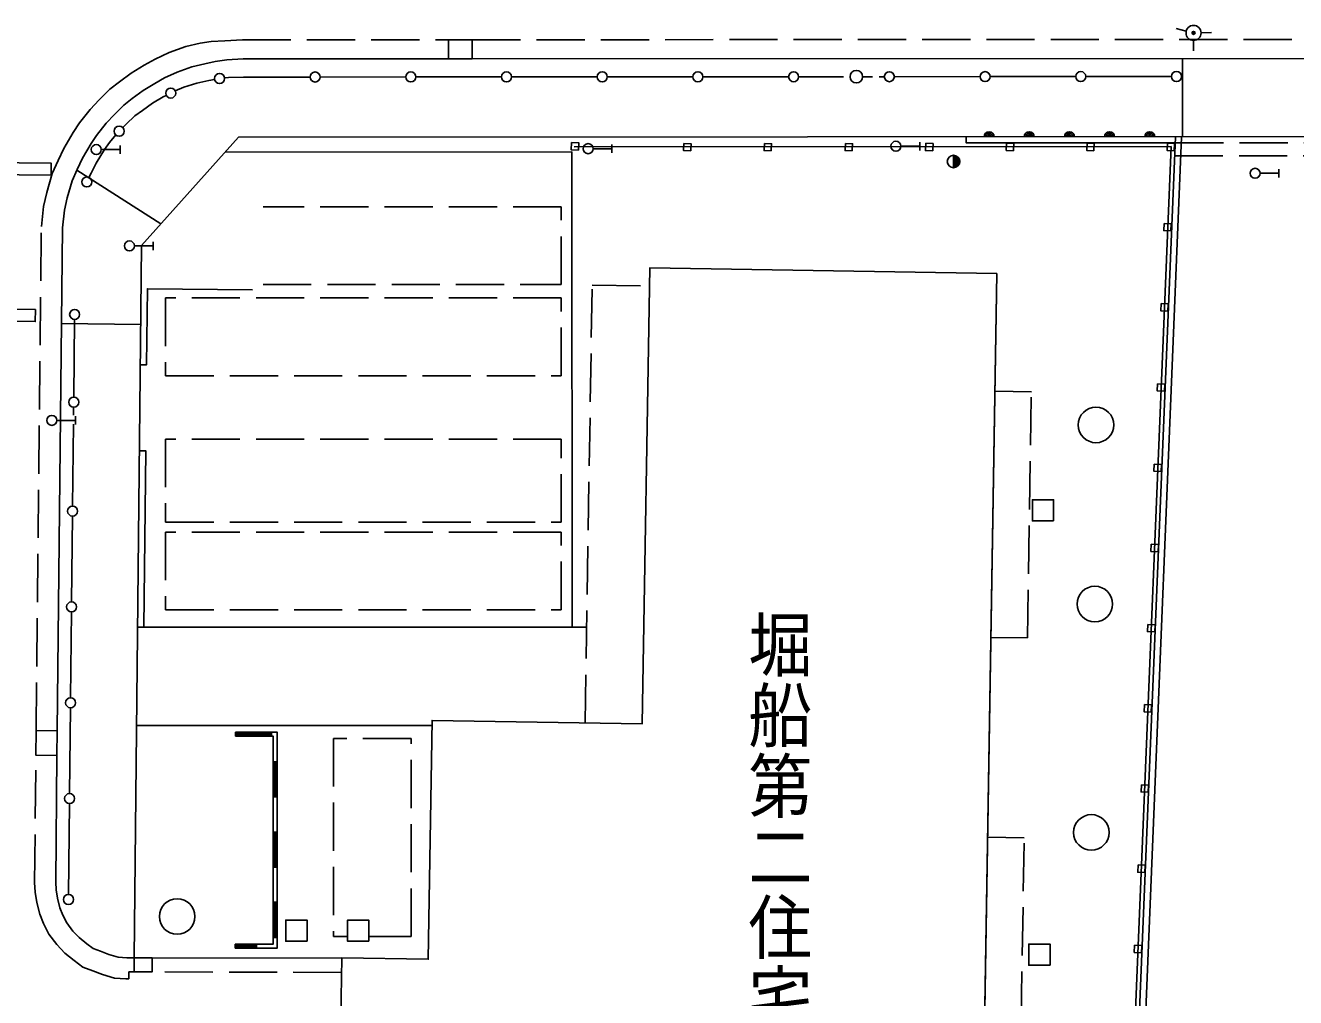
# Model space of a CAD drawing. Units: millimetres, scale not verified. Extents: x -122103 to 97281, y -76501 to 76841.
# Drawn here: x -2496 to 29125, y 8171 to 32386 of the extents above; entities that cross this region are included whole.
import ezdxf
from ezdxf.enums import TextEntityAlignment as Align

# ---------------------------------------------------------------- set-up
doc = ezdxf.new("R2010")
doc.units = ezdxf.units.MM
doc.header["$LTSCALE"] = 400
doc.linetypes.add('DASHED3', pattern=[4, 3, -1])
doc.layers.add('0-F', color=7, linetype='Continuous')
doc.styles.add('@ＭＳ ゴシック', font='')
doc.styles.get('@ＭＳ ゴシック').set_extended_font_data('@MS Gothic')

msp = doc.modelspace()

# ---------------------------------------------------------------- linework, layer by layer
at = {"layer": '0-F'}
for p, q in [((26403.1, 32245.8), (26148.9, 32311.6)), ((26403.1, 32245.8), (26148.9, 32311.6)), ((26584.6, 32011.4), (26584.6, 31748.9)), ((26584.6, 32011.4), (26584.6, 31748.9)), ((26772.1, 32201.9), (27034.5, 32206.1)), ((26772.1, 32201.9), (27034.5, 32206.1)), ((8628.4, 31552.9), (38085.1, 31568.9)), ((26307.9, 29612.5), (26306.9, 31562.5)), ((26307.9, 29612.5), (26306.9, 31562.5)), ((4840.7, 31100.9), (6973.3, 31102)), ((7223.3, 31102.2), (9356, 31103.3)), ((9606, 31103.5), (11738.6, 31104.6)), ((9606, 31103.5), (11738.6, 31104.6)), ((11988.6, 31104.8), (14121.2, 31105.9)), ((11988.6, 31104.8), (14121.2, 31105.9)), ((14371.2, 31106), (16503.8, 31107.2)), ((14371.2, 31106), (16503.8, 31107.2)), ((16753.8, 31107.3), (17870.7, 31107.9)), ((16753.8, 31107.3), (17870.7, 31107.9)), ((18595.4, 31108.6), (18345.4, 31108.6)), ((18595.4, 31108.6), (18345.4, 31108.6)), ((18759.7, 31108.4), (18886.5, 31108.5)), ((18759.7, 31108.4), (18886.5, 31108.5)), ((19136.5, 31108.6), (21269.1, 31109.8)), ((19136.5, 31108.6), (21269.1, 31109.8)), ((21519.1, 31109.9), (23651.7, 31111.1)), ((21519.1, 31109.9), (23651.7, 31111.1)), ((23901.7, 31111.2), (26034.4, 31112.4)), ((23901.7, 31111.2), (26034.4, 31112.4)), ((12106.7, 29214.2), (12106.7, 29417.3)), ((12106.7, 29214.2), (12106.7, 29417.3)), ((19769.4, 29273.9), (19769.4, 29477.1)), ((19769.4, 29273.9), (19769.4, 29477.1)), ((26136.8, 29612.4), (24555.6, -8857.9)), ((26286.7, 29606.3), (24713.7, -8662.9)), ((-137.8, 29292.4), (-606.6, 29292.4)), ((-137.8, 29292.4), (-606.6, 29292.4)), ((-137.8, 29190.8), (-137.8, 29394)), ((-137.8, 29190.8), (-137.8, 29394)), ((11115.9, 17396.4), (11109.5, 29236.4)), ((11169.1, 29362.9), (26026.8, 29370.9)), ((12106.7, 29315.7), (11638, 29315.7)), ((12106.7, 29315.7), (11638, 29315.7)), ((19769.4, 29375.5), (19300.6, 29375.5)), ((19769.4, 29375.5), (19300.6, 29375.5)), ((20610.1, 29153.3), (20610.1, 28840.8)), ((20610.1, 29153.3), (20610.1, 28840.8)), ((20642.6, 29149.9), (20642.6, 28844.2)), ((20642.6, 29149.9), (20642.6, 28844.2)), ((20675.1, 29139.1), (20675.1, 28855)), ((20675.1, 29139.1), (20675.1, 28855)), ((20707.6, 29119.1), (20707.6, 28875)), ((20707.6, 29119.1), (20707.6, 28875)), ((26026.8, 29370.9), (24442.7, -9170.1)), ((-1856.1, 28652.3), (-1852.9, 28952.3)), ((877.4, 27443), (-1214.4, 28782.7)), ((20740.1, 29083.7), (20740.1, 28910.4)), ((20740.1, 29083.7), (20740.1, 28910.4)), ((28711, 28600.6), (28711, 28803.7)), ((28711, 28600.6), (28711, 28803.7)), ((28711, 28702.2), (28242.3, 28702.2)), ((28711, 28702.2), (28242.3, 28702.2)), ((687.7, 26893.6), (218.9, 26893.6)), ((687.7, 26893.6), (218.9, 26893.6)), ((687.7, 26792), (687.7, 26995.1)), ((687.7, 26792), (687.7, 26995.1)), ((21035.5, -14050.9), (21684.7, 26206.8)), ((-2251.9, 25009.7), (-2248.7, 25309.7)), ((-1292.3, 23126.3), (-1272.1, 25063)), ((-1292.3, 23126.3), (-1272.1, 25063)), ((376.7, 24940.4), (-1598.2, 24960.9)), ((376.7, 24940.4), (-1598.2, 24960.9)), ((521.9, 23932.1), (366.2, 23933.7)), ((-1296.9, 22676.4), (-1294.9, 22876.3)), ((-1296.9, 22676.4), (-1294.9, 22876.3)), ((-1245.6, 22549), (-1714.3, 22549)), ((-1245.6, 22549), (-1714.3, 22549)), ((-1320.5, 20413.9), (-1299.2, 22456)), ((-1320.5, 20413.9), (-1299.2, 22456)), ((-1245.6, 22447.4), (-1245.6, 22650.5)), ((-1245.6, 22447.4), (-1245.6, 22650.5)), ((344, 21793.2), (499.7, 21791.6)), ((-1345.3, 18026.8), (-1323.1, 20163.9)), ((-1345.3, 18026.8), (-1323.1, 20163.9)), ((-1370.1, 15639.8), (-1347.9, 17776.8)), ((-1370.1, 15639.8), (-1347.9, 17776.8)), ((11475.3, 17396.4), (298.2, 17396.7)), ((11475.3, 17396.4), (298.2, 17396.7)), ((-1394.9, 13252.7), (-1372.7, 15389.8)), ((-1394.9, 13252.7), (-1372.7, 15389.8)), ((7627.3, 14946.5), (272.8, 14946.7)), ((7627.3, 14946.5), (272.8, 14946.7)), ((2736.1, 14681.1), (2736.1, 14781.1)), ((2736.1, 14681.1), (2736.1, 14781.1)), ((3773.4, 14781.1), (2736.1, 14781.1)), ((3673.4, 14681.1), (2736.1, 14681.1)), ((2758.5, 14781.1), (2758.5, 14681.1)), ((2758.5, 14781.1), (2758.5, 14681.1)), ((3633.5, 14748.6), (2758.5, 14748.6)), ((3633.5, 14748.6), (2758.5, 14748.6)), ((2758.5, 14713.6), (3633.5, 14713.6)), ((2758.5, 14713.6), (3633.5, 14713.6)), ((3633.5, 14681.1), (3633.5, 14781.1)), ((3633.5, 14681.1), (3633.5, 14781.1)), ((3773.4, 14046), (3673.4, 14046)), ((3773.4, 14046), (3673.4, 14046)), ((3705.9, 14046), (3705.9, 13171)), ((3705.9, 14046), (3705.9, 13171)), ((3740.9, 13171), (3740.9, 14046)), ((3740.9, 13171), (3740.9, 14046)), ((-1421.1, 10740.7), (-1397.5, 13002.7)), ((-1421.1, 10740.7), (-1397.5, 13002.7)), ((3673.4, 13171), (3773.4, 13171)), ((3673.4, 13171), (3773.4, 13171)), ((3773.4, 12296), (3673.4, 12296)), ((3773.4, 12296), (3673.4, 12296)), ((3705.9, 12296), (3705.8, 11421)), ((3705.9, 12296), (3705.8, 11421)), ((3740.8, 11421), (3740.9, 12296)), ((3740.8, 11421), (3740.9, 12296)), ((3673.3, 11421), (3773.3, 11421)), ((3673.3, 11421), (3773.3, 11421)), ((3773.3, 10546), (3673.3, 10546)), ((3773.3, 10546), (3673.3, 10546)), ((3705.8, 10546), (3705.8, 9671)), ((3705.8, 10546), (3705.8, 9671)), ((3740.8, 9671), (3740.8, 10546)), ((3740.8, 9671), (3740.8, 10546)), ((2726.2, 9405.7), (2726.2, 9505.7)), ((2726.2, 9405.7), (2726.2, 9505.7)), ((2726.2, 9505.7), (3673.3, 9505.6)), ((3259.2, 9405.6), (3259.2, 9505.6)), ((3259.2, 9405.6), (3259.2, 9505.6)), ((3673.3, 9671), (3773.3, 9671)), ((3673.3, 9671), (3773.3, 9671)), ((3259.2, 9473.2), (2726.2, 9473.2)), ((3259.2, 9473.2), (2726.2, 9473.2)), ((2726.2, 9438.2), (3259.2, 9438.1)), ((2726.2, 9438.2), (3259.2, 9438.1)), ((2726.2, 9405.7), (3773.3, 9405.6)), ((5378.9, 9150), (657.9, 9160.5)), ((81.2, 8811.8), (81.1, 8636.8)), ((81.2, 8811.8), (81.1, 8636.8))]:
    msp.add_line(p, q, dxfattribs=at)
at = {"layer": '0-F', "linetype": 'DASHED3'}
for p, q in [((8628.2, 32027.9), (38084.8, 32043.9)), ((26130.6, 29462.4), (31183.1, 29465.2)), ((26130.6, 29462.4), (31183.1, 29465.2)), ((26117.3, 29137.4), (31246.7, 29140.2)), ((26117.3, 29137.4), (31246.7, 29140.2)), ((3421.9, 25932.2), (10845, 25932.1)), ((11612.7, 25916.5), (13037.6, 25893.5)), ((5170.3, 9691.7), (5523.4, 9691.7)), ((211.8, 8811.5), (81.2, 8811.8)), ((211.8, 8811.5), (81.2, 8811.8)), ((5373.2, 8800), (657.2, 8810.5))]:
    msp.add_line(p, q, dxfattribs=at)
for points in [[(-2228.7, 14820.9), (-2098.1, 27378.6), (-2042.4, 27871.9), (-1962.3, 28224.3), (-1828.1, 28698.3), (-1682, 29023.1), (-1536.4, 29322.1), (-1308, 29717.9), (-1151.3, 29957.2), (-879.9, 30292.5), (-656.5, 30531.4), (-393, 30794.9), (-153.5, 30978.6), (136.9, 31200.3), (460.8, 31397.9), (731.4, 31544.8), (1080.8, 31711.6), (1500, 31856.8), (1853.9, 31941.4), (2128.8, 31985.2), (2468.5, 32001.9), (2912.1, 32024.8), (8033.1, 32027.6)], [(1500, 31856.8), (1853.9, 31941.4), (2128.8, 31985.2), (2468.5, 32001.9), (2912.1, 32024.8)], [(-2228.7, 14820.9), (-2098.1, 27378.6), (-2042.4, 27871.9), (-1962.3, 28224.3), (-1828.1, 28698.3), (-1682, 29023.1), (-1536.4, 29322.1), (-1308, 29717.9), (-1151.3, 29957.2), (-879.9, 30292.5), (-656.5, 30531.4), (-393, 30794.9), (-153.5, 30978.6), (136.9, 31200.3), (460.8, 31397.9), (731.4, 31544.8), (1080.8, 31711.6)], [(10845, 25932.1), (10845.1, 27869.9), (3421.9, 27870.1)], [(11436.9, 15014.6), (11612.7, 25916.5), (13037.6, 25893.5)], [(21538.5, 17143.8), (22447.8, 17129.2), (22546.7, 23261), (21637.4, 23275.6)], [(21538.5, 17143.8), (22447.8, 17129.2), (22546.7, 23261), (21637.4, 23275.6)], [(6053.2, 9691.7), (7104, 9691.6), (7104.1, 14627.9), (5170.4, 14628), (5170.3, 9691.7), (5523.4, 9691.7)], [(81.1, 8636.8), (5, 8637), (-280.4, 8659.5), (-580.5, 8742.9), (-820.7, 8834.7), (-1067.6, 8931.7), (-1285.4, 9097.3), (-1517.7, 9277.2), (-1717.2, 9493.4), (-1911.3, 9752.3), (-2046.2, 10013.8), (-2135.5, 10249.3), (-2213.3, 10536.9), (-2252.7, 10797.3), (-2268, 11035.3), (-2235.1, 14205.9)], [(81.1, 8636.8), (5, 8637), (-280.4, 8659.5), (-580.5, 8742.9), (-820.7, 8834.7), (-1067.6, 8931.7), (-1285.4, 9097.3), (-1517.7, 9277.2), (-1717.2, 9493.4), (-1911.3, 9752.3), (-2046.2, 10013.8), (-2135.5, 10249.3), (-2213.3, 10536.9), (-2252.7, 10797.3), (-2268, 11035.3), (-2235.1, 14205.9)], [(21359.4, 6037), (22268.7, 6022.3), (22367.5, 12154.1), (21458.3, 12168.8)], [(21359.4, 6037), (22268.7, 6022.3), (22367.5, 12154.1), (21458.3, 12168.8)]]:
    msp.add_lwpolyline(points, dxfattribs=at)
at = {"layer": '0-F'}
for points in [[(8628.4, 31552.9), (8033.4, 31552.6), (8033.1, 32027.6), (8628.2, 32027.9)], [(8628.4, 31552.9), (8033.4, 31552.6), (8033.1, 32027.6), (8628.2, 32027.9)], [(-7449.8, 28711.6), (-1856.1, 28652.3), (-1852.9, 28952.3), (-7446.7, 29011.6)], [(23101.4, 20042.6), (23101.4, 20572.3), (22571.6, 20572.3), (22571.6, 20042.6)], [(23101.4, 20042.6), (23101.4, 20572.3), (22571.6, 20572.3), (22571.6, 20042.6)], [(-1710.1, 14200.4), (-2235.1, 14205.9), (-2228.7, 14820.9), (-1703.7, 14815.4)], [(-1710.1, 14200.4), (-2235.1, 14205.9), (-2228.7, 14820.9), (-1703.7, 14815.4)], [(4514.7, 9573.9), (4514.7, 10103.7), (3984.9, 10103.7), (3984.9, 9573.9)], [(4514.7, 9573.9), (4514.7, 10103.7), (3984.9, 10103.7), (3984.9, 9573.9)], [(6053.2, 9573.9), (6053.2, 10103.7), (5523.4, 10103.7), (5523.4, 9573.9)], [(6053.2, 9573.9), (6053.2, 10103.7), (5523.4, 10103.7), (5523.4, 9573.9)], [(23013.5, 8975.6), (23013.5, 9505.3), (22483.7, 9505.3), (22483.7, 8975.6)], [(23013.5, 8975.6), (23013.5, 9505.3), (22483.7, 9505.3), (22483.7, 8975.6)], [(212.6, 9161.5), (657.9, 9160.5), (657.2, 8810.5), (211.8, 8811.5)], [(212.6, 9161.5), (657.9, 9160.5), (657.2, 8810.5), (211.8, 8811.5)]]:
    msp.add_lwpolyline(points, close=True, dxfattribs=at)
for points in [[(-1703.7, 14815.4), (-1573.4, 27346.4), (-1524, 27784), (-1453.4, 28094.6), (-1333.5, 28518.1), (-1206.5, 28800.4), (-1072.4, 29075.7), (-860.7, 29442.7), (-726.6, 29647.4), (-483.7, 29947.6), (-279, 30166.4), (-46.2, 30399.3), (165.5, 30561.7), (433.7, 30766.4), (723, 30942.8), (969.9, 31076.9), (1280.4, 31225.2), (1647.3, 31352.2), (1971.9, 31429.8), (2226, 31486.3), (2515.3, 31528.7), (2924.5, 31549.8), (8033.4, 31552.6)], [(-1703.7, 14815.4), (-1573.4, 27346.4), (-1524, 27784), (-1453.4, 28094.6), (-1333.5, 28518.1), (-1206.5, 28800.4), (-1072.4, 29075.7), (-860.7, 29442.7), (-726.6, 29647.4), (-483.7, 29947.6), (-279, 30166.4), (-46.2, 30399.3), (165.5, 30561.7), (433.7, 30766.4), (723, 30942.8), (969.9, 31076.9), (1280.4, 31225.2), (1647.3, 31352.2), (1971.9, 31429.8), (2226, 31486.3), (2515.3, 31528.7), (2924.5, 31549.8)], [(1235.1, 30753.2), (1444.5, 30846.6), (1769.3, 30949.8), (2070.6, 31013.7), (2214.3, 31041.8)], [(1235.1, 30753.2), (1444.5, 30846.6), (1769.3, 30949.8), (2070.6, 31013.7), (2214.3, 31041.8)], [(2461.5, 31078.4), (2559.2, 31090.1), (2936.3, 31099.8), (4590.7, 31100.7)], [(2461.5, 31078.4), (2559.2, 31090.1), (2936.3, 31099.8), (4590.7, 31100.7)], [(-74.3, 29839.7), (13.3, 29928.7), (225.2, 30130), (416.7, 30269.1), (670.6, 30452.7), (934.2, 30604.3), (1010.6, 30643.3)], [(-74.3, 29839.7), (13.3, 29928.7), (225.2, 30130), (416.7, 30269.1), (670.6, 30452.7), (934.2, 30604.3), (1010.6, 30643.3)], [(-913.7, 28599.5), (-862, 28706.8), (-731.3, 28958.5), (-525, 29295.6), (-405.9, 29467.7), (-244.5, 29656.8)], [(-913.7, 28599.5), (-862, 28706.8), (-731.3, 28958.5), (-525, 29295.6), (-405.9, 29467.7), (-244.5, 29656.8)], [(212.6, 9161.5), (397.1, 26906.4), (2807.7, 29599.8), (31137.1, 29615.1)], [(11269.8, 29281.7), (11090, 29290.1), (11098.3, 29469.9)], [(11269.8, 29281.7), (11278.1, 29461.5), (11098.3, 29469.9)], [(14069.5, 29258), (13889.7, 29266.4), (13898.1, 29446.2)], [(14069.5, 29258), (14077.9, 29437.8), (13898.1, 29446.2)], [(16071.3, 29259.1), (15891.5, 29267.4), (15899.8, 29447.2)], [(16071.3, 29259.1), (16079.6, 29438.9), (15899.8, 29447.2)], [(18089, 29260.2), (17909.2, 29268.5), (17917.6, 29448.3)], [(18089, 29260.2), (18097.4, 29440), (17917.6, 29448.3)], [(20090.8, 29261.2), (19910.9, 29269.6), (19919.3, 29449.4)], [(20090.8, 29261.2), (20099.1, 29441.1), (19919.3, 29449.4)], [(26130.6, 29462.4), (20926, 29459.6), (20925.9, 29609.6)], [(26130.6, 29462.4), (20926, 29459.6), (20925.9, 29609.6)], [(22102.7, 29262.3), (21922.9, 29270.7), (21931.2, 29450.5)], [(22102.7, 29262.3), (22111, 29442.1), (21931.2, 29450.5)], [(24104.4, 29263.4), (23924.6, 29271.8), (23933, 29451.6)], [(24104.4, 29263.4), (24112.8, 29443.2), (23933, 29451.6)], [(26106.1, 29264.5), (25926.3, 29272.9), (25934.7, 29452.7)], [(26106.1, 29264.5), (26114.5, 29444.3), (25934.7, 29452.7)], [(11115.9, 17396.4), (11109.5, 29236.4), (2478.3, 29231.7)], [(26021.5, 27266), (25841.7, 27274.4), (25850, 27454.2)], [(26021.5, 27266), (26029.8, 27445.8), (25850, 27454.2)], [(21684.7, 26206.8), (13045, 26346.2), (12861.8, 14991.6), (7629.4, 15076), (7533.5, 9126.6), (5379, 9161.3), (5314.7, 5172.8), (12744.7, 5052.9), (12546.3, -7250.6), (6198, -7148.2), (6090.7, -13799.3), (21035.6, -14040.4)], [(6198, -7148.2), (6090.7, -13799.3), (21035.6, -14040.4), (21684.7, 26206.8)], [(3158.9, 25799.2), (541.6, 25826.4), (521.9, 23932.1), (366.2, 23933.7)], [(-7178.9, 25061.9), (-2251.9, 25009.7), (-2248.7, 25309.7), (-7175.7, 25361.9)], [(25946.7, 25270.6), (25766.9, 25278.9), (25775.3, 25458.7)], [(25946.7, 25270.6), (25955.1, 25450.4), (25775.3, 25458.7)], [(25862, 23272.1), (25682.2, 23280.4), (25690.6, 23460.2)], [(25862, 23272.1), (25870.4, 23451.9), (25690.6, 23460.2)], [(344, 21793.2), (499.7, 21791.6), (454, 17396.7)], [(25777.4, 21273.6), (25597.6, 21281.9), (25605.9, 21461.7)], [(25777.4, 21273.6), (25785.7, 21453.4), (25605.9, 21461.7)], [(25702.6, 19278.1), (25522.8, 19286.5), (25531.1, 19466.3)], [(25702.6, 19278.1), (25711, 19457.9), (25531.1, 19466.3)], [(25617.9, 17279.6), (25438.1, 17288), (25446.5, 17467.8)], [(25617.9, 17279.6), (25626.3, 17459.4), (25446.5, 17467.8)], [(25533.2, 15281.1), (25353.4, 15289.5), (25361.8, 15469.3)], [(25533.2, 15281.1), (25541.6, 15460.9), (25361.8, 15469.3)], [(7629.4, 15076), (7533.5, 9126.6), (5379, 9161.3)], [(2726.2, 9405.7), (3773.3, 9405.6), (3773.4, 14781.1), (2736.1, 14781.1)], [(2726.2, 9405.7), (3773.3, 9405.6), (3773.4, 14781.1), (2736.1, 14781.1)], [(2726.2, 9405.7), (3773.3, 9405.6), (3773.4, 14781.1), (2736.1, 14781.1)], [(2726.2, 9505.7), (3673.3, 9505.6), (3673.4, 14681.1), (2736.1, 14681.1)], [(212.6, 9161.5), (26.2, 9162), (-188.7, 9178.9), (-416.1, 9242.1), (-630.9, 9324.2), (-807.8, 9393.7), (-965.8, 9513.8), (-1161.6, 9665.5), (-1313.3, 9829.8), (-1464.9, 10032), (-1566, 10228), (-1635.5, 10411.2), (-1698.6, 10645.1), (-1730.2, 10853.6), (-1742.9, 11049.5), (-1710.1, 14200.4)], [(212.6, 9161.5), (26.2, 9162), (-188.7, 9178.9), (-416.1, 9242.1), (-630.9, 9324.2), (-807.8, 9393.7), (-965.8, 9513.8), (-1161.6, 9665.5), (-1313.3, 9829.8), (-1464.9, 10032), (-1566, 10228), (-1635.5, 10411.2), (-1698.6, 10645.1), (-1730.2, 10853.6), (-1742.9, 11049.5), (-1710.1, 14200.4)], [(25458.5, 13285.7), (25278.7, 13294.1), (25287, 13473.9)], [(25458.5, 13285.7), (25466.8, 13465.5), (25287, 13473.9)], [(25373.8, 11287.2), (25194, 11295.6), (25202.4, 11475.4)], [(25373.8, 11287.2), (25382.2, 11467), (25202.4, 11475.4)], [(25289.1, 9288.7), (25109.3, 9297), (25117.7, 9476.8)], [(25289.1, 9288.7), (25297.5, 9468.5), (25117.7, 9476.8)]]:
    msp.add_lwpolyline(points, dxfattribs=at)
at = {"layer": '0-F', "linetype": 'DASHED3'}
for points in [[(10845, 23659.5), (10845, 25597.3), (993.2, 25597.6), (993.2, 23659.7)], [(10844.9, 20010.6), (10845, 22084.1), (993.2, 22084.3), (993.1, 20010.8)], [(10844.9, 17831.9), (10844.9, 19766.4), (993.1, 19766.7), (993.1, 17832.2)]]:
    msp.add_lwpolyline(points, close=True, dxfattribs=at)
at = {"layer": '0-F'}
for centre, radius in [((26584.6, 32198.9), 187.5), ((26584.6, 32198.9), 187.5), ((26584.6, 32198.9), 37.5), ((26584.6, 32198.9), 37.5), ((26584.6, 32198.9), 30), ((26584.6, 32198.9), 30), ((26584.6, 32198.9), 22.5), ((26584.6, 32198.9), 22.5), ((26584.6, 32198.9), 15), ((26584.6, 32198.9), 15), ((26584.6, 32198.9), 7.5), ((26584.6, 32198.9), 7.5), ((2337.4, 31063.5), 125), ((2337.4, 31063.5), 125), ((4715.7, 31100.8), 125), ((4715.7, 31100.8), 125), ((7098.3, 31102.1), 125), ((7098.3, 31102.1), 125), ((9481, 31103.4), 125), ((9481, 31103.4), 125), ((11863.6, 31104.7), 125), ((11863.6, 31104.7), 125), ((14246.2, 31106), 125), ((14246.2, 31106), 125), ((16628.8, 31107.3), 125), ((16628.8, 31107.3), 125), ((18189.1, 31108.6), 156.2), ((18189.1, 31108.6), 156.2), ((19011.5, 31108.6), 125), ((19011.5, 31108.6), 125), ((21394.1, 31109.8), 125), ((21394.1, 31109.8), 125), ((23776.7, 31111.1), 125), ((23776.7, 31111.1), 125), ((26159.3, 31112.4), 125), ((26159.3, 31112.4), 125), ((1121.9, 30700.1), 125), ((1121.9, 30700.1), 125), ((-162, 29750.7), 125), ((-162, 29750.7), 125), ((-731.6, 29292.4), 125), ((-731.6, 29292.4), 125), ((11513, 29315.7), 125), ((11513, 29315.7), 125), ((19175.6, 29375.5), 125), ((19175.6, 29375.5), 125), ((20610.1, 28997.1), 156.2), ((20610.1, 28997.1), 156.2), ((28117.3, 28702.2), 125), ((28117.3, 28702.2), 125), ((-967.9, 28486.8), 125), ((-967.9, 28486.8), 125), ((93.9, 26893.6), 125), ((93.9, 26893.6), 125), ((-1270.8, 25187.9), 125), ((-1270.8, 25187.9), 125), ((-1293.6, 23001.3), 125), ((-1293.6, 23001.3), 125), ((24155.1, 22435.1), 442.9), ((24155.1, 22435.1), 442.9), ((-1839.3, 22549), 125), ((-1839.3, 22549), 125), ((-1321.8, 20288.9), 125), ((-1321.8, 20288.9), 125), ((24127, 17973.4), 442.9), ((24127, 17973.4), 442.9), ((-1346.6, 17901.8), 125), ((-1346.6, 17901.8), 125), ((-1371.4, 15514.8), 125), ((-1371.4, 15514.8), 125), ((-1396.2, 13127.7), 125), ((-1396.2, 13127.7), 125), ((24041.5, 12285.7), 442.9), ((24041.5, 12285.7), 442.9), ((-1422.4, 10615.7), 125), ((-1422.4, 10615.7), 125), ((1282, 10191.4), 442.9), ((1282, 10191.4), 442.9)]:
    msp.add_circle(centre, radius, dxfattribs=at)
for centre, radius in [((21495.1, 29609.9), 125), ((21495.1, 29609.9), 125), ((22495.1, 29610.4), 125), ((22495.1, 29610.4), 125), ((23495.1, 29611), 125), ((23495.1, 29611), 125), ((24495.1, 29611.5), 125), ((24495.1, 29611.5), 125), ((25495.1, 29612.1), 125), ((25495.1, 29612.1), 125), ((21495.1, 29609.9), 87.5), ((21495.1, 29609.9), 87.5), ((21495.1, 29609.9), 50), ((21495.1, 29609.9), 50), ((21495.1, 29609.9), 12.5), ((21495.1, 29609.9), 12.5), ((22495.1, 29610.4), 87.5), ((22495.1, 29610.4), 87.5), ((22495.1, 29610.4), 50), ((22495.1, 29610.4), 50), ((22495.1, 29610.4), 12.5), ((22495.1, 29610.4), 12.5), ((23495.1, 29611), 87.5), ((23495.1, 29611), 87.5), ((23495.1, 29611), 50), ((23495.1, 29611), 50), ((23495.1, 29611), 12.5), ((23495.1, 29611), 12.5), ((24495.1, 29611.5), 87.5), ((24495.1, 29611.5), 87.5), ((24495.1, 29611.5), 50), ((24495.1, 29611.5), 50), ((24495.1, 29611.5), 12.5), ((24495.1, 29611.5), 12.5), ((25495.1, 29612.1), 87.5), ((25495.1, 29612.1), 87.5), ((25495.1, 29612.1), 50), ((25495.1, 29612.1), 50), ((25495.1, 29612.1), 12.5), ((25495.1, 29612.1), 12.5)]:
    msp.add_arc(centre, radius, 0.03105, 180.03105, dxfattribs=at)

# ---------------------------------------------------------------- texts
at = {"layer": '0-F', "style": '@ＭＳ ゴシック', "width": 1.1}
msp.add_text('堀船第二住宅\u3000２号棟', height=1173, rotation=270, dxfattribs=at).set_placement((15337.8, 17856.9), align=Align.BOTTOM_LEFT)

doc.saveas('drawing.dxf')
